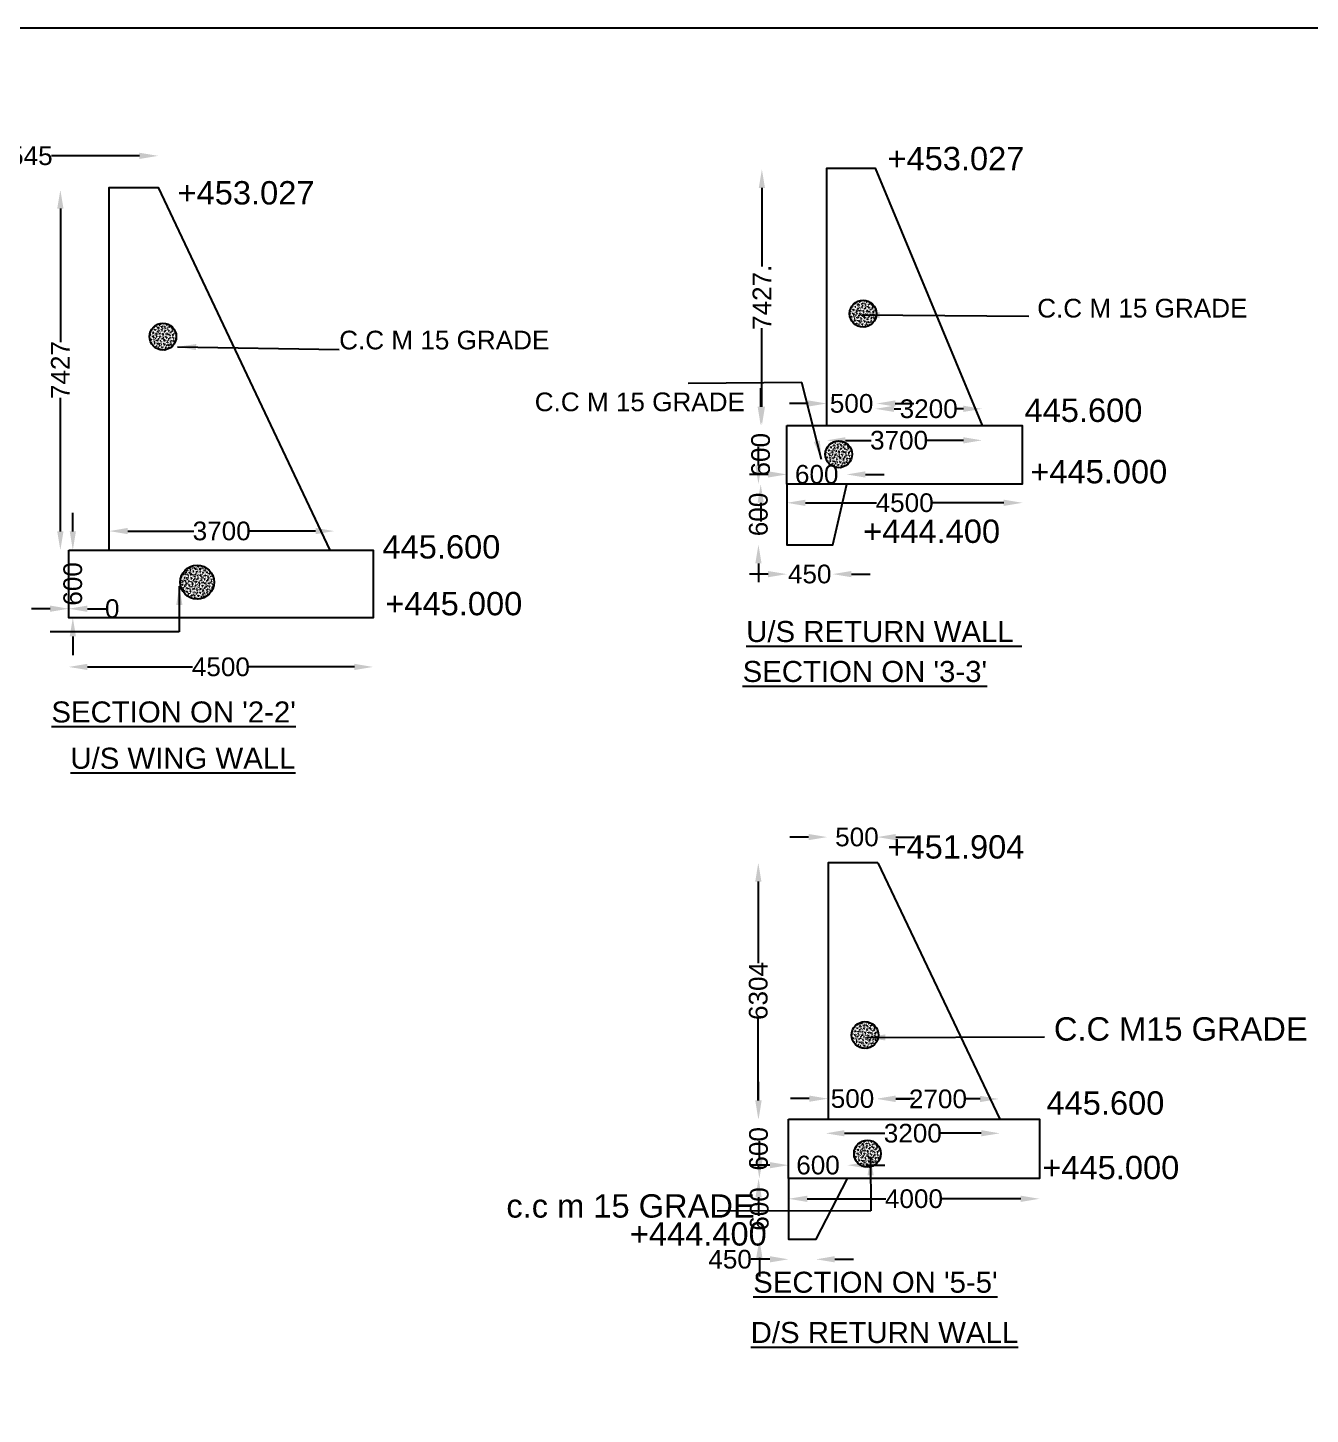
# Model space of a CAD drawing. Header units: feet. Extents: x -53248275 to -53240388, y 22140655 to 22146791.
# Drawn here: x -53245823 to -53243076, y 22143822 to 22146791 of the extents above; entities that cross this region are included whole.
import ezdxf

# ---------------------------------------------------------------- set-up
doc = ezdxf.new("R2010")
doc.units = ezdxf.units.FT
doc.header["$MEASUREMENT"] = 0
doc.layers.add('DIMENSION', color=7, linetype='Continuous')
doc.layers.add('TEXT', color=7, linetype='Continuous')
doc.styles.get("Standard").update_dxf_attribs({"font": 'arial.ttf', "height": 40})
doc.dimstyles.get("Standard").update_dxf_attribs({"dimtxt": 40, "dimasz": 40, "dimexe": 0.18, "dimexo": 0.0625, "dimgap": 0.09, "dimtad": 0, "dimdec": 0, "dimzin": 0, "dimdsep": 46, "dimtxsty": 'Standard', "dimcen": 0.09, "dimse1": 1, "dimse2": 1, "dimadec": 0, "dimazin": 0, "dimtfac": 1, "dimtdec": 0, "dimtofl": 0, "dimtmove": 0, "dimatfit": 3, "dimfxl": 1, "dimtolj": 1, "dimtzin": 0, "dimarcsym": 0})
pattern_1 = [(50, (0, 0), (7.172601826, -0.6275213498), [0.75, -8.25]), (355, (0, 0), (-1.3875133361, 7.521921337), [0.6, -6.6]), (100.45144446, (0.598, -0.052), (5.7850884673, 6.8943999097), [0.63740192, -7.01142112]), (46.1842, (0, 2), (10.6724133067, -1.6551928079), [1.125, -12.375]), (96.63563549, (0.889, 1.862), (9.3466194567, 9.7411860077), [0.95610342, -10.5171376]), (351.18416399, (0, 2), (9.3466194505, 9.7411860027), [0.9, -9.90000001]), (21, (1, 1.5), (5.9690705212, -4.02618890665), [0.75, -8.25]), (326, (1, 1.5), (2.4331533192, 7.2515004505), [0.6, -6.6]), (71.45144474, (1.4974, 1.1645), (8.4022237673, 3.2253115281), [0.6374019, -7.01142112]), (37.5, (0, 0), (0.12159855317, 3.32893853831), [0, -6.52, 0, -6.7, 0, -6.625]), (7.5, (0, 0), (2.63069537442, 3.94411711882), [0, -3.82, 0, -6.37, 0, -2.525]), (327.5, (-2.23, 0), (5.33822436172, -0.22554871734), [0, -2.5, 0, -7.8, 0, -10.35]), (317.5, (-3.23, 0), (5.83186169342, 1.00104982332), [0, -3.25, 0, -5.18, 0, -7.35])]

# ---------------------------------------------------------------- blocks, each defined once
blk = doc.blocks.new('*D80')
at = {"layer": 'Defpoints', "color": 0, "transparency": 16777216}
for p in [(-53244193.5, 22144196.6), (-53244134.6, 22144196.6), (-53244193.5, 22144153.7)]:
    blk.add_point(p, dxfattribs=at)
at = {"layer": 'TEXT', "color": 0, "lineweight": -2, "transparency": 16777216}
for p, q in [((-53244233.5, 22144153.7), (-53244273.5, 22144153.7)), ((-53244094.6, 22144153.7), (-53244054.6, 22144153.7))]:
    blk.add_line(p, q, dxfattribs=at)
at = {"layer": 'TEXT', "color": 0, "transparency": 16777216}
for points in [[(-53244233.5, 22144160.4), (-53244233.5, 22144147.1), (-53244193.5, 22144153.7)], [(-53244094.6, 22144160.4), (-53244094.6, 22144147.1), (-53244134.6, 22144153.7)]]:
    blk.add_solid(points, dxfattribs=at)
at = {"layer": 'TEXT', "color": 0, "transparency": 16777216, "insert": (-53244318.6, 22144153.7), "char_height": 40, "attachment_point": 5}
blk.add_mtext('\\A1;450', dxfattribs=at)
blk = doc.blocks.new('*D81')
at = {"layer": 'Defpoints', "color": 0, "transparency": 16777216}
for p in [(-53244255.9, 22144326.5), (-53244193.5, 22144326.5), (-53244193.5, 22144196.6)]:
    blk.add_point(p, dxfattribs=at)
at = {"layer": 'TEXT', "color": 0, "lineweight": -2, "transparency": 16777216}
for p, q in [((-53244255.9, 22144366.5), (-53244255.9, 22144406.5)), ((-53244255.9, 22144156.6), (-53244255.9, 22144116.6))]:
    blk.add_line(p, q, dxfattribs=at)
at = {"layer": 'TEXT', "color": 0, "transparency": 16777216}
for points in [[(-53244262.6, 22144366.5), (-53244249.3, 22144366.5), (-53244255.9, 22144326.5)], [(-53244262.6, 22144156.6), (-53244249.3, 22144156.6), (-53244255.9, 22144196.6)]]:
    blk.add_solid(points, dxfattribs=at)
at = {"layer": 'TEXT', "color": 0, "transparency": 16777216, "insert": (-53244255.9, 22144261.5), "char_height": 40, "attachment_point": 5, "rotation": 90}
blk.add_mtext('\\A1;600', dxfattribs=at)
blk = doc.blocks.new('*D82')
at = {"layer": 'Defpoints', "color": 0, "transparency": 16777216}
for p in [(-53244257.6, 22144454), (-53244193.5, 22144454), (-53244193.5, 22144326.5)]:
    blk.add_point(p, dxfattribs=at)
at = {"layer": 'TEXT', "color": 0, "lineweight": -2, "transparency": 16777216}
for p, q in [((-53244257.6, 22144494), (-53244257.6, 22144534)), ((-53244257.6, 22144286.5), (-53244257.6, 22144246.5))]:
    blk.add_line(p, q, dxfattribs=at)
at = {"layer": 'TEXT', "color": 0, "transparency": 16777216}
for points in [[(-53244264.3, 22144494), (-53244251, 22144494), (-53244257.6, 22144454)], [(-53244264.3, 22144286.5), (-53244251, 22144286.5), (-53244257.6, 22144326.5)]]:
    blk.add_solid(points, dxfattribs=at)
at = {"layer": 'TEXT', "color": 0, "transparency": 16777216, "insert": (-53244257.6, 22144390.3), "char_height": 40, "attachment_point": 5, "rotation": 90}
blk.add_mtext('\\A1;600', dxfattribs=at)
blk = doc.blocks.new('*D83')
at = {"layer": 'Defpoints', "color": 0, "transparency": 16777216}
for p in [(-53244193.5, 22144355.3), (-53244193.5, 22144326.5), (-53244067.1, 22144326.5)]:
    blk.add_point(p, dxfattribs=at)
at = {"layer": 'TEXT', "color": 0, "lineweight": -2, "transparency": 16777216}
for p, q in [((-53244233.5, 22144355.3), (-53244273.5, 22144355.3)), ((-53244027.1, 22144355.3), (-53243987.1, 22144355.3))]:
    blk.add_line(p, q, dxfattribs=at)
at = {"layer": 'TEXT', "color": 0, "transparency": 16777216}
for points in [[(-53244233.5, 22144361.9), (-53244233.5, 22144348.6), (-53244193.5, 22144355.3)], [(-53244027.1, 22144361.9), (-53244027.1, 22144348.6), (-53244067.1, 22144355.3)]]:
    blk.add_solid(points, dxfattribs=at)
at = {"layer": 'TEXT', "color": 0, "transparency": 16777216, "insert": (-53244130.3, 22144355.3), "char_height": 40, "attachment_point": 5}
blk.add_mtext('\\A1;600', dxfattribs=at)
blk = doc.blocks.new('*D84')
at = {"layer": 'Defpoints', "color": 0, "transparency": 16777216}
for p in [(-53244193.5, 22144326.5), (-53243656.2, 22144326.5), (-53243656.2, 22144283.3)]:
    blk.add_point(p, dxfattribs=at)
at = {"layer": 'TEXT', "color": 0, "lineweight": -2, "transparency": 16777216}
for p, q in [((-53244153.5, 22144283.3), (-53243985.4, 22144283.3)), ((-53243696.2, 22144283.3), (-53243864.3, 22144283.3))]:
    blk.add_line(p, q, dxfattribs=at)
at = {"layer": 'TEXT', "color": 0, "transparency": 16777216}
for points in [[(-53244153.5, 22144290), (-53244153.5, 22144276.6), (-53244193.5, 22144283.3)], [(-53243696.2, 22144290), (-53243696.2, 22144276.6), (-53243656.2, 22144283.3)]]:
    blk.add_solid(points, dxfattribs=at)
at = {"layer": 'TEXT', "color": 0, "transparency": 16777216, "insert": (-53243924.9, 22144283.3), "char_height": 40, "attachment_point": 5}
blk.add_mtext('\\A1;4000', dxfattribs=at)
blk = doc.blocks.new('*D85')
at = {"layer": 'Defpoints', "color": 0, "transparency": 16777216}
for p in [(-53244113.7, 22144454), (-53243740.9, 22144454), (-53243740.9, 22144423.6)]:
    blk.add_point(p, dxfattribs=at)
at = {"layer": 'TEXT', "color": 0, "lineweight": -2, "transparency": 16777216}
for p, q in [((-53244073.7, 22144423.6), (-53243987, 22144423.6)), ((-53243780.9, 22144423.6), (-53243867.6, 22144423.6))]:
    blk.add_line(p, q, dxfattribs=at)
at = {"layer": 'TEXT', "color": 0, "transparency": 16777216}
for points in [[(-53244073.7, 22144430.3), (-53244073.7, 22144417), (-53244113.7, 22144423.6)], [(-53243780.9, 22144430.3), (-53243780.9, 22144417), (-53243740.9, 22144423.6)]]:
    blk.add_solid(points, dxfattribs=at)
at = {"layer": 'TEXT', "color": 0, "transparency": 16777216, "insert": (-53243927.3, 22144423.6), "char_height": 40, "attachment_point": 5}
blk.add_mtext('\\A1;3200', dxfattribs=at)
blk = doc.blocks.new('*D86')
at = {"layer": 'Defpoints', "color": 0, "transparency": 16777216}
for p in [(-53244109, 22144497.8), (-53244109, 22144454), (-53244004, 22144454)]:
    blk.add_point(p, dxfattribs=at)
at = {"layer": 'TEXT', "color": 0, "lineweight": -2, "transparency": 16777216}
for p, q in [((-53244149, 22144497.8), (-53244189, 22144497.8)), ((-53243964, 22144497.8), (-53243924, 22144497.8))]:
    blk.add_line(p, q, dxfattribs=at)
at = {"layer": 'TEXT', "color": 0, "transparency": 16777216}
for points in [[(-53244149, 22144504.4), (-53244149, 22144491.1), (-53244109, 22144497.8)], [(-53243964, 22144504.4), (-53243964, 22144491.1), (-53244004, 22144497.8)]]:
    blk.add_solid(points, dxfattribs=at)
at = {"layer": 'TEXT', "color": 0, "transparency": 16777216, "insert": (-53244056.5, 22144497.8), "char_height": 40, "attachment_point": 5}
blk.add_mtext('\\A1;500', dxfattribs=at)
blk = doc.blocks.new('*D87')
at = {"layer": 'Defpoints', "color": 0, "transparency": 16777216}
for p in [(-53244004, 22144497.8), (-53243743.1, 22144498.4), (-53243743.1, 22144497.1)]:
    blk.add_point(p, dxfattribs=at)
at = {"layer": 'TEXT', "color": 0, "lineweight": -2, "transparency": 16777216}
for p, q in [((-53243964, 22144497.1), (-53243933.6, 22144497.1)), ((-53243783.1, 22144497.1), (-53243813.4, 22144497.1))]:
    blk.add_line(p, q, dxfattribs=at)
at = {"layer": 'TEXT', "color": 0, "transparency": 16777216}
for points in [[(-53243964, 22144503.8), (-53243964, 22144490.5), (-53244004, 22144497.1)], [(-53243783.1, 22144503.8), (-53243783.1, 22144490.5), (-53243743.1, 22144497.1)]]:
    blk.add_solid(points, dxfattribs=at)
at = {"layer": 'TEXT', "color": 0, "transparency": 16777216, "insert": (-53243873.5, 22144497.1), "char_height": 40, "attachment_point": 5}
blk.add_mtext('\\A1;2700', dxfattribs=at)
blk = doc.blocks.new('*D88')
at = {"layer": 'Defpoints', "color": 0, "transparency": 16777216}
for p in [(-53244258.2, 22145002.7), (-53244253.1, 22145002.7), (-53244257.6, 22144454)]:
    blk.add_point(p, dxfattribs=at)
at = {"layer": 'TEXT', "color": 0, "lineweight": -2, "transparency": 16777216}
for p, q in [((-53244258.2, 22144962.7), (-53244258.2, 22144788.2)), ((-53244258.2, 22144494), (-53244258.2, 22144668.5))]:
    blk.add_line(p, q, dxfattribs=at)
at = {"layer": 'TEXT', "color": 0, "transparency": 16777216}
for points in [[(-53244264.8, 22144962.7), (-53244251.5, 22144962.7), (-53244258.2, 22145002.7)], [(-53244264.8, 22144494), (-53244251.5, 22144494), (-53244258.2, 22144454)]]:
    blk.add_solid(points, dxfattribs=at)
at = {"layer": 'TEXT', "color": 0, "transparency": 16777216, "insert": (-53244258.2, 22144728.4), "char_height": 40, "attachment_point": 5, "rotation": 90}
blk.add_mtext('\\A1;6304', dxfattribs=at)
blk = doc.blocks.new('*D89')
at = {"layer": 'Defpoints', "color": 0, "transparency": 16777216}
for p in [(-53244110.7, 22145058), (-53244003.7, 22145008.6), (-53244110.7, 22145005.1)]:
    blk.add_point(p, dxfattribs=at)
at = {"layer": 'TEXT', "color": 0, "lineweight": -2, "transparency": 16777216}
for p, q in [((-53244150.7, 22145058), (-53244190.7, 22145058)), ((-53243963.7, 22145058), (-53243923.7, 22145058))]:
    blk.add_line(p, q, dxfattribs=at)
at = {"layer": 'TEXT', "color": 0, "transparency": 16777216}
for points in [[(-53244150.7, 22145064.7), (-53244150.7, 22145051.4), (-53244110.7, 22145058)], [(-53243963.7, 22145064.7), (-53243963.7, 22145051.4), (-53244003.7, 22145058)]]:
    blk.add_solid(points, dxfattribs=at)
at = {"layer": 'TEXT', "color": 0, "transparency": 16777216, "insert": (-53244047, 22145058), "char_height": 40, "attachment_point": 5}
blk.add_mtext('\\A1;500', dxfattribs=at)
blk = doc.blocks.new('*D90')
at = {"layer": 'Defpoints', "color": 0, "transparency": 16777216}
for p in [(-53244197.2, 22145684), (-53244098.9, 22145684), (-53244197.2, 22145621.2)]:
    blk.add_point(p, dxfattribs=at)
at = {"layer": 'DIMENSION', "color": 0, "lineweight": -2, "transparency": 16777216}
for p, q in [((-53244237.2, 22145621.2), (-53244277.2, 22145621.2)), ((-53244058.9, 22145621.2), (-53244018.9, 22145621.2))]:
    blk.add_line(p, q, dxfattribs=at)
at = {"layer": 'DIMENSION', "color": 0, "transparency": 16777216}
for points in [[(-53244237.2, 22145627.9), (-53244237.2, 22145614.5), (-53244197.2, 22145621.2)], [(-53244058.9, 22145627.9), (-53244058.9, 22145614.5), (-53244098.9, 22145621.2)]]:
    blk.add_solid(points, dxfattribs=at)
at = {"layer": 'DIMENSION', "color": 0, "transparency": 16777216, "insert": (-53244148.1, 22145621.2), "char_height": 40, "attachment_point": 5}
blk.add_mtext('\\A1;450', dxfattribs=at)
blk = doc.blocks.new('*D91')
at = {"layer": 'Defpoints', "color": 0, "transparency": 16777216}
for p in [(-53244197.2, 22145769.2), (-53243692.5, 22145774.6), (-53243692.5, 22145773.9)]:
    blk.add_point(p, dxfattribs=at)
at = {"layer": 'TEXT', "color": 0, "lineweight": -2, "transparency": 16777216}
for p, q in [((-53244157.2, 22145773.9), (-53244005.4, 22145773.9)), ((-53243732.5, 22145773.9), (-53243884.3, 22145773.9))]:
    blk.add_line(p, q, dxfattribs=at)
at = {"layer": 'TEXT', "color": 0, "transparency": 16777216}
for points in [[(-53244157.2, 22145780.6), (-53244157.2, 22145767.2), (-53244197.2, 22145773.9)], [(-53243732.5, 22145780.6), (-53243732.5, 22145767.2), (-53243692.5, 22145773.9)]]:
    blk.add_solid(points, dxfattribs=at)
at = {"layer": 'TEXT', "color": 0, "transparency": 16777216, "insert": (-53243944.8, 22145773.9), "char_height": 40, "attachment_point": 5}
blk.add_mtext('\\A1;4500', dxfattribs=at)
blk = doc.blocks.new('*D92')
at = {"layer": 'Defpoints', "color": 0, "transparency": 16777216}
for p in [(-53244111.7, 22145939.8), (-53243779, 22145939.8), (-53244111.7, 22145907.7)]:
    blk.add_point(p, dxfattribs=at)
at = {"layer": 'TEXT', "color": 0, "lineweight": -2, "transparency": 16777216}
for p, q in [((-53244071.7, 22145907.7), (-53244016.4, 22145907.7)), ((-53243819, 22145907.7), (-53243897, 22145907.7))]:
    blk.add_line(p, q, dxfattribs=at)
at = {"layer": 'TEXT', "color": 0, "transparency": 16777216}
for points in [[(-53244071.7, 22145914.4), (-53244071.7, 22145901.1), (-53244111.7, 22145907.7)], [(-53243819, 22145914.4), (-53243819, 22145901.1), (-53243779, 22145907.7)]]:
    blk.add_solid(points, dxfattribs=at)
at = {"layer": 'TEXT', "color": 0, "transparency": 16777216, "insert": (-53243956.7, 22145907.7), "char_height": 40, "attachment_point": 5}
blk.add_mtext('\\A1;3700', dxfattribs=at)
blk = doc.blocks.new('*D93')
at = {"layer": 'Defpoints', "color": 0, "transparency": 16777216}
for p in [(-53244111.7, 22145986.6), (-53244111.7, 22145986.6), (-53244005, 22145986.6)]:
    blk.add_point(p, dxfattribs=at)
at = {"layer": 'TEXT', "color": 0, "lineweight": -2, "transparency": 16777216}
for p, q in [((-53244151.7, 22145986.6), (-53244191.7, 22145986.6)), ((-53243965, 22145986.6), (-53243925, 22145986.6))]:
    blk.add_line(p, q, dxfattribs=at)
at = {"layer": 'TEXT', "color": 0, "transparency": 16777216}
for points in [[(-53244151.7, 22145993.3), (-53244151.7, 22145980), (-53244111.7, 22145986.6)], [(-53243965, 22145993.3), (-53243965, 22145980), (-53244005, 22145986.6)]]:
    blk.add_solid(points, dxfattribs=at)
at = {"layer": 'TEXT', "color": 0, "transparency": 16777216, "insert": (-53244058.4, 22145986.6), "char_height": 40, "attachment_point": 5}
blk.add_mtext('\\A1;500', dxfattribs=at)
blk = doc.blocks.new('*D94')
at = {"layer": 'Defpoints', "color": 0, "transparency": 16777216}
for p in [(-53243779, 22145975.2), (-53244007.6, 22145939.8), (-53243779, 22145939.8)]:
    blk.add_point(p, dxfattribs=at)
at = {"layer": 'TEXT', "color": 0, "lineweight": -2, "transparency": 16777216}
for p, q in [((-53243967.6, 22145975.2), (-53243953, 22145975.2)), ((-53243819, 22145975.2), (-53243833.6, 22145975.2))]:
    blk.add_line(p, q, dxfattribs=at)
at = {"layer": 'TEXT', "color": 0, "transparency": 16777216}
for points in [[(-53243967.6, 22145981.9), (-53243967.6, 22145968.6), (-53244007.6, 22145975.2)], [(-53243819, 22145981.9), (-53243819, 22145968.6), (-53243779, 22145975.2)]]:
    blk.add_solid(points, dxfattribs=at)
at = {"layer": 'TEXT', "color": 0, "transparency": 16777216, "insert": (-53243893.3, 22145975.2), "char_height": 40, "attachment_point": 5}
blk.add_mtext('\\A1;3200', dxfattribs=at)
blk = doc.blocks.new('*D95')
at = {"layer": 'Defpoints', "color": 0, "transparency": 16777216}
for p in [(-53244197.2, 22145814), (-53244257.9, 22145684), (-53244197.2, 22145684)]:
    blk.add_point(p, dxfattribs=at)
at = {"layer": 'DIMENSION', "color": 0, "lineweight": -2, "transparency": 16777216}
for p, q in [((-53244257.9, 22145854), (-53244257.9, 22145894)), ((-53244257.9, 22145644), (-53244257.9, 22145604))]:
    blk.add_line(p, q, dxfattribs=at)
at = {"layer": 'DIMENSION', "color": 0, "transparency": 16777216}
for points in [[(-53244264.6, 22145854), (-53244251.2, 22145854), (-53244257.9, 22145814)], [(-53244264.6, 22145644), (-53244251.2, 22145644), (-53244257.9, 22145684)]]:
    blk.add_solid(points, dxfattribs=at)
at = {"layer": 'DIMENSION', "color": 0, "transparency": 16777216, "insert": (-53244257.9, 22145749), "char_height": 40, "attachment_point": 5, "rotation": 90}
blk.add_mtext('\\A1;600', dxfattribs=at)
blk = doc.blocks.new('*D96')
at = {"layer": 'Defpoints', "color": 0, "transparency": 16777216}
for p in [(-53244253.1, 22145939.8), (-53244197.2, 22145939.8), (-53244197.2, 22145814)]:
    blk.add_point(p, dxfattribs=at)
at = {"layer": 'TEXT', "color": 0, "lineweight": -2, "transparency": 16777216}
for p, q in [((-53244253.1, 22145979.8), (-53244253.1, 22146019.8)), ((-53244253.1, 22145774), (-53244253.1, 22145734))]:
    blk.add_line(p, q, dxfattribs=at)
at = {"layer": 'TEXT', "color": 0, "transparency": 16777216}
for points in [[(-53244259.7, 22145979.8), (-53244246.4, 22145979.8), (-53244253.1, 22145939.8)], [(-53244259.7, 22145774), (-53244246.4, 22145774), (-53244253.1, 22145814)]]:
    blk.add_solid(points, dxfattribs=at)
at = {"layer": 'TEXT', "color": 0, "transparency": 16777216, "insert": (-53244253.1, 22145876.9), "char_height": 40, "attachment_point": 5, "rotation": 90}
blk.add_mtext('\\A1;600', dxfattribs=at)
blk = doc.blocks.new('*D97')
at = {"layer": 'Defpoints', "color": 0, "transparency": 16777216}
for p in [(-53244197.2, 22145834.7), (-53244197.2, 22145814), (-53244068.9, 22145814)]:
    blk.add_point(p, dxfattribs=at)
at = {"layer": 'TEXT', "color": 0, "lineweight": -2, "transparency": 16777216}
for p, q in [((-53244237.2, 22145834.7), (-53244277.2, 22145834.7)), ((-53244028.9, 22145834.7), (-53243988.9, 22145834.7))]:
    blk.add_line(p, q, dxfattribs=at)
at = {"layer": 'TEXT', "color": 0, "transparency": 16777216}
for points in [[(-53244237.2, 22145841.4), (-53244237.2, 22145828), (-53244197.2, 22145834.7)], [(-53244028.9, 22145841.4), (-53244028.9, 22145828), (-53244068.9, 22145834.7)]]:
    blk.add_solid(points, dxfattribs=at)
at = {"layer": 'TEXT', "color": 0, "transparency": 16777216, "insert": (-53244133.1, 22145834.7), "char_height": 40, "attachment_point": 5}
blk.add_mtext('\\A1;600', dxfattribs=at)
blk = doc.blocks.new('*D98')
at = {"layer": 'Defpoints', "color": 0, "transparency": 16777216}
for p in [(-53244260.7, 22146488.3), (-53244250.5, 22146488.3), (-53244253.1, 22145939.8)]:
    blk.add_point(p, dxfattribs=at)
at = {"layer": 'TEXT', "color": 0, "lineweight": -2, "transparency": 16777216}
for p, q in [((-53244250.5, 22146448.3), (-53244250.5, 22146280.3)), ((-53244250.5, 22145979.8), (-53244250.5, 22146147.8))]:
    blk.add_line(p, q, dxfattribs=at)
at = {"layer": 'TEXT', "color": 0, "transparency": 16777216}
for points in [[(-53244257.2, 22146448.3), (-53244243.9, 22146448.3), (-53244250.5, 22146488.3)], [(-53244257.2, 22145979.8), (-53244243.9, 22145979.8), (-53244250.5, 22145939.8)]]:
    blk.add_solid(points, dxfattribs=at)
at = {"layer": 'TEXT', "color": 0, "transparency": 16777216, "insert": (-53244250.5, 22146214.1), "char_height": 40, "attachment_point": 5, "rotation": 90}
blk.add_mtext('\\A1;7427.', dxfattribs=at)
blk = doc.blocks.new('*D99')
at = {"layer": 'Defpoints', "color": 0, "transparency": 16777216}
for p in [(-53245648.4, 22145727.7), (-53245166.4, 22145713.4), (-53245166.4, 22145710)]:
    blk.add_point(p, dxfattribs=at)
at = {"layer": 'TEXT', "color": 0, "lineweight": -2, "transparency": 16777216}
for p, q in [((-53245608.4, 22145713.4), (-53245467.2, 22145713.4)), ((-53245206.4, 22145713.4), (-53245347.7, 22145713.4))]:
    blk.add_line(p, q, dxfattribs=at)
at = {"layer": 'TEXT', "color": 0, "transparency": 16777216}
for points in [[(-53245608.4, 22145720.1), (-53245608.4, 22145706.7), (-53245648.4, 22145713.4)], [(-53245206.4, 22145720.1), (-53245206.4, 22145706.7), (-53245166.4, 22145713.4)]]:
    blk.add_solid(points, dxfattribs=at)
at = {"layer": 'TEXT', "color": 0, "transparency": 16777216, "insert": (-53245407.4, 22145713.4), "char_height": 40, "attachment_point": 5}
blk.add_mtext('\\A1;3700', dxfattribs=at)
blk = doc.blocks.new('*D100')
at = {"layer": 'Defpoints', "color": 0, "transparency": 16777216}
for p in [(-53245734.9, 22145527.8), (-53245083.2, 22145527.8), (-53245083.2, 22145422.4)]:
    blk.add_point(p, dxfattribs=at)
at = {"layer": 'DIMENSION', "color": 0, "lineweight": -2, "transparency": 16777216}
for p, q in [((-53245694.9, 22145422.4), (-53245469.6, 22145422.4)), ((-53245123.2, 22145422.4), (-53245348.5, 22145422.4))]:
    blk.add_line(p, q, dxfattribs=at)
at = {"layer": 'DIMENSION', "color": 0, "transparency": 16777216}
for points in [[(-53245694.9, 22145429.1), (-53245694.9, 22145415.8), (-53245734.9, 22145422.4)], [(-53245123.2, 22145429.1), (-53245123.2, 22145415.8), (-53245083.2, 22145422.4)]]:
    blk.add_solid(points, dxfattribs=at)
at = {"layer": 'DIMENSION', "color": 0, "transparency": 16777216, "insert": (-53245409.1, 22145422.4), "char_height": 40, "attachment_point": 5}
blk.add_mtext('\\A1;4500', dxfattribs=at)
blk = doc.blocks.new('*D101')
at = {"layer": 'Defpoints', "color": 0, "transparency": 16777216}
for p in [(-53245734.9, 22145672.6), (-53245734.9, 22145672.6), (-53245734.9, 22145547.1)]:
    blk.add_point(p, dxfattribs=at)
at = {"layer": 'TEXT', "color": 0, "lineweight": -2, "transparency": 16777216}
for p, q in [((-53245774.9, 22145547.1), (-53245814.9, 22145547.1)), ((-53245694.9, 22145547.1), (-53245654.9, 22145547.1))]:
    blk.add_line(p, q, dxfattribs=at)
at = {"layer": 'TEXT', "color": 0, "transparency": 16777216}
for points in [[(-53245774.9, 22145553.8), (-53245774.9, 22145540.4), (-53245734.9, 22145547.1)], [(-53245694.9, 22145553.8), (-53245694.9, 22145540.4), (-53245734.9, 22145547.1)]]:
    blk.add_solid(points, dxfattribs=at)
at = {"layer": 'TEXT', "color": 0, "transparency": 16777216, "insert": (-53245641.8, 22145547.1), "char_height": 40, "attachment_point": 5}
blk.add_mtext('\\A1;0', dxfattribs=at)
blk = doc.blocks.new('*D102')
at = {"layer": 'Defpoints', "color": 0, "transparency": 16777216}
for p in [(-53245734.9, 22145672.6), (-53245734.9, 22145527.8), (-53245726.2, 22145527.8)]:
    blk.add_point(p, dxfattribs=at)
at = {"layer": 'DIMENSION', "color": 0, "lineweight": -2, "transparency": 16777216}
for p, q in [((-53245726.2, 22145712.6), (-53245726.2, 22145752.6)), ((-53245726.2, 22145487.8), (-53245726.2, 22145447.8))]:
    blk.add_line(p, q, dxfattribs=at)
at = {"layer": 'DIMENSION', "color": 0, "transparency": 16777216}
for points in [[(-53245732.8, 22145712.6), (-53245719.5, 22145712.6), (-53245726.2, 22145672.6)], [(-53245732.8, 22145487.8), (-53245719.5, 22145487.8), (-53245726.2, 22145527.8)]]:
    blk.add_solid(points, dxfattribs=at)
at = {"layer": 'DIMENSION', "color": 0, "transparency": 16777216, "insert": (-53245726.2, 22145600.2), "char_height": 40, "attachment_point": 5, "rotation": 90}
blk.add_mtext('\\A1;600', dxfattribs=at)
blk = doc.blocks.new('*D103')
at = {"layer": 'Defpoints', "color": 0, "transparency": 16777216}
for p in [(-53245754.3, 22146444), (-53245752.9, 22146444), (-53245749.1, 22145672.6)]:
    blk.add_point(p, dxfattribs=at)
at = {"layer": 'TEXT', "color": 0, "lineweight": -2, "transparency": 16777216}
for p, q in [((-53245752.9, 22146404), (-53245752.9, 22146118)), ((-53245752.9, 22145712.6), (-53245752.9, 22145998.7))]:
    blk.add_line(p, q, dxfattribs=at)
at = {"layer": 'TEXT', "color": 0, "transparency": 16777216}
for points in [[(-53245759.6, 22146404), (-53245746.2, 22146404), (-53245752.9, 22146444)], [(-53245759.6, 22145712.6), (-53245746.2, 22145712.6), (-53245752.9, 22145672.6)]]:
    blk.add_solid(points, dxfattribs=at)
at = {"layer": 'TEXT', "color": 0, "transparency": 16777216, "insert": (-53245752.9, 22146058.3), "char_height": 40, "attachment_point": 5, "rotation": 90}
blk.add_mtext('\\A1;7427', dxfattribs=at)
blk = doc.blocks.new('*D104')
at = {"layer": 'Defpoints', "color": 0, "transparency": 16777216}
for p in [(-53246088.6, 22146521.6), (-53246088.6, 22146517), (-53245543.4, 22146448.9)]:
    blk.add_point(p, dxfattribs=at)
at = {"layer": 'TEXT', "color": 0, "lineweight": -2, "transparency": 16777216}
for p, q in [((-53246048.6, 22146517), (-53245860.4, 22146517)), ((-53245583.4, 22146517), (-53245771.6, 22146517))]:
    blk.add_line(p, q, dxfattribs=at)
at = {"layer": 'TEXT', "color": 0, "transparency": 16777216}
for points in [[(-53246048.6, 22146523.7), (-53246048.6, 22146510.3), (-53246088.6, 22146517)], [(-53245583.4, 22146523.7), (-53245583.4, 22146510.3), (-53245543.4, 22146517)]]:
    blk.add_solid(points, dxfattribs=at)
at = {"layer": 'TEXT', "color": 0, "transparency": 16777216, "insert": (-53245816, 22146517), "char_height": 40, "attachment_point": 5}
blk.add_mtext('\\A1;545', dxfattribs=at)

msp = doc.modelspace()

# ---------------------------------------------------------------- hatches: boundary and pattern name
at = {"layer": 'TEXT'}
h = msp.add_hatch(dxfattribs=at)
h.set_pattern_fill('AR-CONC', color=0)
h.set_pattern_definition([(50, (1499.5654, 49.096), (7.172601826, -0.6275213498), [0.75, -8.25]), (355, (1499.5654, 49.096), (-1.3875133361, 7.521921337), [0.6, -6.6]), (100.45144446, (1500.163, 49.0434), (5.7850884673, 6.8943999097), [0.63740192, -7.01142112]), (46.1842, (1499.565, 51.096), (10.6724133067, -1.6551928079), [1.125, -12.375]), (96.63563549, (1500.455, 50.958), (9.3466194567, 9.7411860077), [0.95610342, -10.5171376]), (351.18416399, (1499.565, 51.096), (9.3466194505, 9.7411860027), [0.9, -9.90000001]), (21, (1500.5654, 50.596), (5.9690705212, -4.02618890665), [0.75, -8.25]), (326, (1500.5654, 50.596), (2.4331533192, 7.2515004505), [0.6, -6.6]), (71.45144474, (1501.063, 50.26), (8.4022237673, 3.2253115281), [0.6374019, -7.01142112]), (37.5, (1499.5654, 49.0957), (0.12159855317, 3.32893853831), [0, -6.52, 0, -6.7, 0, -6.625]), (7.5, (1499.5654, 49.0957), (2.63069537442, 3.94411711882), [0, -3.82, 0, -6.37, 0, -2.525]), (327.5, (1497.3354, 49.0957), (5.33822436172, -0.22554871734), [0, -2.5, 0, -7.8, 0, -10.35]), (317.5, (1496.3354, 49.0957), (5.83186169342, 1.00104982332), [0, -3.25, 0, -5.18, 0, -7.35])])
h.paths.add_polyline_path([(-53244005, 22146179, 1), (-53244062.6, 22146179, 1)])
h = msp.add_hatch(dxfattribs=at)
h.set_pattern_fill('AR-CONC', color=0)
h.set_pattern_definition(pattern_1)
h.paths.add_polyline_path([(-53245504.6, 22146129.9, 1), (-53245562.1, 22146129.9, 1)])
h = msp.add_hatch(dxfattribs=at)
h.set_pattern_fill('AR-CONC', color=0)
h.set_pattern_definition([(50, (1447.511, -251.9846), (7.172601826, -0.6275213498), [0.75, -8.25]), (355, (1447.511, -251.9846), (-1.3875133361, 7.521921337), [0.6, -6.6]), (100.45144446, (1448.109, -252.037), (5.7850884673, 6.8943999097), [0.63740192, -7.01142112]), (46.1842, (1447.511, -249.985), (10.6724133067, -1.6551928079), [1.125, -12.375]), (96.63563549, (1448.401, -250.123), (9.3466194567, 9.7411860077), [0.95610342, -10.5171376]), (351.18416399, (1447.511, -249.985), (9.3466194505, 9.7411860027), [0.9, -9.90000001]), (21, (1448.511, -250.4846), (5.9690705212, -4.02618890665), [0.75, -8.25]), (326, (1448.511, -250.4846), (2.4331533192, 7.2515004505), [0.6, -6.6]), (71.45144474, (1449.009, -250.82), (8.4022237673, 3.2253115281), [0.6374019, -7.01142112]), (37.5, (1447.5113, -251.9846), (0.12159855317, 3.32893853831), [0, -6.52, 0, -6.7, 0, -6.625]), (7.5, (1447.5113, -251.9846), (2.63069537442, 3.94411711882), [0, -3.82, 0, -6.37, 0, -2.525]), (327.5, (1445.2813, -251.9846), (5.33822436172, -0.22554871734), [0, -2.5, 0, -7.8, 0, -10.35]), (317.5, (1444.2813, -251.9846), (5.83186169342, 1.00104982332), [0, -3.25, 0, -5.18, 0, -7.35])])
h.paths.add_polyline_path([(-53244057.1, 22145877.9, 1), (-53244114.6, 22145877.9, 1)])
h = msp.add_hatch(dxfattribs=at)
h.set_pattern_fill('AR-CONC', color=0)
h.set_pattern_definition(pattern_1)
h.paths.add_polyline_path([(-53245496.4, 22145604, 1), (-53245423.7, 22145604, 1)])
h = msp.add_hatch(dxfattribs=at)
h.set_pattern_fill('AR-CONC', color=0)
h.set_pattern_definition([(50, (1503.5984, -1496.001), (7.172601826, -0.6275213498), [0.75, -8.25]), (355, (1503.5984, -1496.001), (-1.3875133361, 7.521921337), [0.6, -6.6]), (100.45144446, (1504.196, -1496.053), (5.7850884673, 6.8943999097), [0.63740192, -7.01142112]), (46.1842, (1503.598, -1494.001), (10.6724133067, -1.6551928079), [1.125, -12.375]), (96.63563549, (1504.488, -1494.139), (9.3466194567, 9.7411860077), [0.95610342, -10.5171376]), (351.18416399, (1503.598, -1494.001), (9.3466194505, 9.7411860027), [0.9, -9.90000001]), (21, (1504.5984, -1494.501), (5.9690705212, -4.02618890665), [0.75, -8.25]), (326, (1504.5984, -1494.501), (2.4331533192, 7.2515004505), [0.6, -6.6]), (71.45144474, (1505.096, -1494.8365), (8.4022237673, 3.2253115281), [0.6374019, -7.01142112]), (37.5, (1503.5984, -1496.001), (0.12159855317, 3.32893853831), [0, -6.52, 0, -6.7, 0, -6.625]), (7.5, (1503.5984, -1496.001), (2.63069537442, 3.94411711882), [0, -3.82, 0, -6.37, 0, -2.525]), (327.5, (1501.3684, -1496.001), (5.33822436172, -0.22554871734), [0, -2.5, 0, -7.8, 0, -10.35]), (317.5, (1500.3684, -1496.001), (5.83186169342, 1.00104982332), [0, -3.25, 0, -5.18, 0, -7.35])])
h.paths.add_polyline_path([(-53244001, 22144633.9, 1), (-53244058.5, 22144633.9, 1)])
h = msp.add_hatch(dxfattribs=at)
h.set_pattern_fill('AR-CONC', color=0)
h.set_pattern_definition([(50, (1508.961, -1749.8966), (7.172601826, -0.6275213498), [0.75, -8.25]), (355, (1508.961, -1749.8966), (-1.3875133361, 7.521921337), [0.6, -6.6]), (100.45144446, (1509.5585, -1749.949), (5.7850884673, 6.8943999097), [0.63740192, -7.01142112]), (46.1842, (1508.961, -1747.897), (10.6724133067, -1.6551928079), [1.125, -12.375]), (96.63563549, (1509.85, -1748.035), (9.3466194567, 9.7411860077), [0.95610342, -10.5171376]), (351.18416399, (1508.961, -1747.897), (9.3466194505, 9.7411860027), [0.9, -9.90000001]), (21, (1509.961, -1748.3966), (5.9690705212, -4.02618890665), [0.75, -8.25]), (326, (1509.961, -1748.3966), (2.4331533192, 7.2515004505), [0.6, -6.6]), (71.45144474, (1510.458, -1748.732), (8.4022237673, 3.2253115281), [0.6374019, -7.01142112]), (37.5, (1508.9608, -1749.8966), (0.12159855317, 3.32893853831), [0, -6.52, 0, -6.7, 0, -6.625]), (7.5, (1508.9608, -1749.8966), (2.63069537442, 3.94411711882), [0, -3.82, 0, -6.37, 0, -2.525]), (327.5, (1506.7308, -1749.8966), (5.33822436172, -0.22554871734), [0, -2.5, 0, -7.8, 0, -10.35]), (317.5, (1505.731, -1749.8966), (5.83186169342, 1.00104982332), [0, -3.25, 0, -5.18, 0, -7.35])])
h.paths.add_polyline_path([(-53243995.7, 22144380, 1), (-53244053.2, 22144380, 1)])

# ---------------------------------------------------------------- linework, layer by layer
at = {"layer": 'DIMENSION', "color": 0}
msp.add_lwpolyline([(-53240406.1, 22140654.6), (-53248275.4, 22140654.6), (-53248275.4, 22146791.4), (-53240406.1, 22146791.4)], close=True, dxfattribs=at)
at = {"layer": 'DIMENSION'}
for points in [[(-53244002.4, 22145003.1), (-53244108.5, 22145003.1), (-53244108.5, 22144454.1)], [(-53244002.4, 22145003.1), (-53243741.3, 22144453.6)]]:
    msp.add_lwpolyline(points, dxfattribs=at)
at = {"layer": 'TEXT', "color": 0}
for points in [[(-53244111.7, 22145939.8), (-53244111.7, 22146490.6), (-53244007.8, 22146490.6), (-53243779, 22145939.8)], [(-53245648.4, 22145672.6), (-53245648.4, 22146448.9), (-53245543.4, 22146448.9), (-53245175.9, 22145672.6)], [(-53244197.2, 22145814), (-53244197.2, 22145684), (-53244098.9, 22145684), (-53244068.9, 22145814)], [(-53244193.5, 22144326.5), (-53244193.5, 22144196.6), (-53244134.6, 22144196.6), (-53244067.1, 22144326.5)]]:
    msp.add_lwpolyline(points, dxfattribs=at)
for points in [[(-53244197.2, 22145939.8), (-53243693.4, 22145939.8), (-53243693.4, 22145814), (-53244197.2, 22145814)], [(-53245734.9, 22145672.6), (-53245083.2, 22145672.6), (-53245083.2, 22145527.8), (-53245734.9, 22145527.8)], [(-53244193.5, 22144454), (-53243656.2, 22144454), (-53243656.2, 22144326.5), (-53244193.5, 22144326.5)]]:
    msp.add_lwpolyline(points, close=True, dxfattribs=at)
for centre, radius in [((-53244033.8, 22146179), 28.8), ((-53245533.4, 22146129.9), 28.8), ((-53244085.9, 22145877.9), 28.8), ((-53245460.1, 22145604), 36.3), ((-53244029.8, 22144633.9), 28.8), ((-53244024.4, 22144380), 28.8)]:
    msp.add_circle(centre, radius, dxfattribs=at)

# ---------------------------------------------------------------- texts
for s, height, p in [('+453.027', 50, (-53243981.6, 22146486.3)), ('+453.027', 50, (-53245501.9, 22146412.9)), ('C.C M 15 GRADE', 40, (-53243660.9, 22146170.8)), ('C.C M 15 GRADE', 40, (-53245155.8, 22146102.5)), ('C.C M 15 GRADE', 40, (-53244737, 22145970.1)), ('445.600', 50, (-53243688.1, 22145947.1)), ('+445.000', 50, (-53243675.7, 22145815.6)), ('+444.400', 50, (-53244033.7, 22145688)), ('445.600', 50, (-53245063.1, 22145654.6)), ('+445.000', 50, (-53245056.9, 22145533)), ('%%UU/S RETURN WALL ', 45, (-53244284.1, 22145475.8)), ("%%USECTION ON '3-3'", 45, (-53244291.7, 22145390.2)), ("%%USECTION ON '2-2'", 45, (-53245772, 22145303.5)), ('%%UU/S WING WALL', 45, (-53245731.4, 22145204.4)), ('+451.904', 50, (-53243981.6, 22145012)), ('C.C M15 GRADE ', 50, (-53243625.2, 22144622.1)), ('445.600', 50, (-53243641.1, 22144463.5)), ('+445.000', 50, (-53243649.9, 22144325.3)), ('c.c m 15 GRADE', 50, (-53244797.7, 22144243)), ('+444.400', 50, (-53244533.3, 22144183.1)), ("%%USECTION ON '5-5'", 45, (-53244269.1, 22144082.1)), ('%%UD/S RETURN WALL', 45, (-53244274.5, 22143974.5))]:
    msp.add_text(s, height=height, dxfattribs=at).set_placement(p)

# ---------------------------------------------------------------- dimensions: what is measured, and where the dimension line sits
at = {"layer": 'DIMENSION', "color": 0}
for base, p1, p2, picture, middle in [((-53244257.9, 22145684), (-53244197.2, 22145814), (-53244197.2, 22145684), '*D95', (-53244257.9, 22145749)), ((-53245726.2, 22145527.8), (-53245734.9, 22145672.6), (-53245734.9, 22145527.8), '*D102', (-53245726.2, 22145600.2))]:
    dim = msp.add_linear_dim(base=base, p1=p1, p2=p2, angle=90, text='600', dimstyle='Standard', dxfattribs=at)
    dim.commit()
    dim.dimension.update_dxf_attribs({"geometry": picture, "text_midpoint": middle})
for base, p1, p2, text, picture, middle in [((-53244197.2, 22145621.2), (-53244098.9, 22145684), (-53244197.2, 22145684), '450', '*D90', (-53244148.1, 22145621.2)), ((-53245083.2, 22145422.4), (-53245734.9, 22145527.8), (-53245083.2, 22145527.8), '4500', '*D100', (-53245409.1, 22145422.4))]:
    dim = msp.add_linear_dim(base=base, p1=p1, p2=p2, text=text, dimstyle='Standard', dxfattribs=at)
    dim.commit()
    dim.dimension.update_dxf_attribs({"geometry": picture, "text_midpoint": middle})
at = {"layer": 'TEXT', "color": 0}
for base, p1, p2, picture, middle in [((-53246088.6, 22146517), (-53245543.4, 22146448.9), (-53246088.6, 22146521.6), '*D104', (-53245816, 22146517)), ((-53245734.8991275, 22145547.1065256), (-53245734.8991275, 22145672.5698838), (-53245734.8991275, 22145672.5698838), '*D101', (-53245641.7668355, 22145547.1065256))]:
    dim = msp.add_linear_dim(base=base, p1=p1, p2=p2, dimstyle='Standard', dxfattribs=at)
    dim.commit()
    dim.dimension.update_dxf_attribs({"geometry": picture, "text_midpoint": middle})
for base, p1, p2, text, picture, middle in [((-53244250.5, 22146488.3), (-53244253.1, 22145939.8), (-53244260.7, 22146488.3), '7427.', '*D98', (-53244250.5, 22146214.1)), ((-53245752.9, 22146444), (-53245749.1, 22145672.6), (-53245754.3, 22146444), '7427', '*D103', (-53245752.9, 22146058.3)), ((-53244253.1, 22145939.8), (-53244197.2, 22145814), (-53244197.2, 22145939.8), '600', '*D96', (-53244253.1, 22145876.9)), ((-53244258.2, 22145002.7), (-53244257.6, 22144454), (-53244253.1, 22145002.7), '6304', '*D88', (-53244258.2, 22144728.4)), ((-53244257.6, 22144454), (-53244193.5, 22144326.5), (-53244193.5, 22144454), '600', '*D82', (-53244257.6, 22144390.3)), ((-53244255.9, 22144326.5), (-53244193.5, 22144196.6), (-53244193.5, 22144326.5), '600', '*D81', (-53244255.9, 22144261.5))]:
    dim = msp.add_linear_dim(base=base, p1=p1, p2=p2, angle=90, text=text, dimstyle='Standard', dxfattribs=at)
    dim.commit()
    dim.dimension.update_dxf_attribs({"geometry": picture, "text_midpoint": middle})
for base, p1, p2, text, picture, middle in [((-53244111.7, 22145986.6), (-53244005, 22145986.6), (-53244111.7, 22145986.6), '500', '*D93', (-53244058.4, 22145986.6)), ((-53243779, 22145975.2), (-53244007.6, 22145939.8), (-53243779, 22145939.8), '3200', '*D94', (-53243893.3, 22145975.2)), ((-53244197.2, 22145834.7), (-53244068.9, 22145814), (-53244197.2, 22145814), '600', '*D97', (-53244133.1, 22145834.7)), ((-53243692.5, 22145773.9), (-53244197.2, 22145769.2), (-53243692.5, 22145774.6), '4500', '*D91', (-53243944.8, 22145773.9)), ((-53245166.4, 22145713.4), (-53245648.4, 22145727.7), (-53245166.4, 22145710), '3700', '*D99', (-53245407.4, 22145713.4)), ((-53244109, 22144497.8), (-53244004, 22144454), (-53244109, 22144454), '500', '*D86', (-53244056.5, 22144497.8)), ((-53243743.1, 22144497.1), (-53244004, 22144497.8), (-53243743.1, 22144498.4), '2700', '*D87', (-53243873.5, 22144497.1)), ((-53243740.9, 22144423.6), (-53244113.7, 22144454), (-53243740.9, 22144454), '3200', '*D85', (-53243927.3, 22144423.6)), ((-53244193.5, 22144355.3), (-53244067.1, 22144326.5), (-53244193.5, 22144326.5), '600', '*D83', (-53244130.3, 22144355.3)), ((-53243656.2, 22144283.3), (-53244193.5, 22144326.5), (-53243656.2, 22144326.5), '4000', '*D84', (-53243924.9, 22144283.3)), ((-53244193.5, 22144153.7), (-53244134.6, 22144196.6), (-53244193.5, 22144196.6), '450', '*D80', (-53244318.6, 22144153.7))]:
    dim = msp.add_linear_dim(base=base, p1=p1, p2=p2, text=text, dimstyle='Standard', dxfattribs=at)
    dim.commit()
    dim.dimension.update_dxf_attribs({"geometry": picture, "text_midpoint": middle})
for base, p1, p2, text, picture, middle in [((-53244111.7, 22145907.7), (-53243779, 22145939.8), (-53244111.7, 22145939.8), '3700', '*D92', (-53243956.7, 22145907.7)), ((-53244110.7, 22145058), (-53244003.7, 22145008.6), (-53244110.7, 22145005.1), '500', '*D89', (-53244047, 22145058))]:
    dim = msp.add_linear_dim(base=base, p1=p1, p2=p2, text=text, dimstyle='Standard', dxfattribs=at)
    dim.commit()
    dim.dimension.update_dxf_attribs({"geometry": picture, "text_midpoint": middle, "dimtype": 160})

# ---------------------------------------------------------------- leaders
at = {"layer": 'DIMENSION', "color": 0}
for points in [[(-53244123, 22145867), (-53244164.8, 22146031.9), (-53244408.4, 22146029.3)], [(-53245498.1, 22145595.4), (-53245498.1, 22145497.9), (-53245775, 22145497.9)]]:
    msp.add_leader(points, dimstyle='Standard', override={"dimgap": 0.09, "dimtad": 0}, dxfattribs=at)
at = {"layer": 'TEXT', "color": 0}
for points in [[(-53244038.5, 22146176.2), (-53243678.6, 22146173.8)], [(-53245502.1, 22146108.1), (-53245155.8, 22146102.5)], [(-53244026.1, 22144628.7), (-53243645.1, 22144630.4)], [(-53244018, 22144373.4), (-53244017.2, 22144257.8), (-53244346, 22144256.9)]]:
    msp.add_leader(points, dimstyle='Standard', override={"dimgap": 0.09, "dimtad": 0}, dxfattribs=at)

doc.saveas('drawing.dxf')
